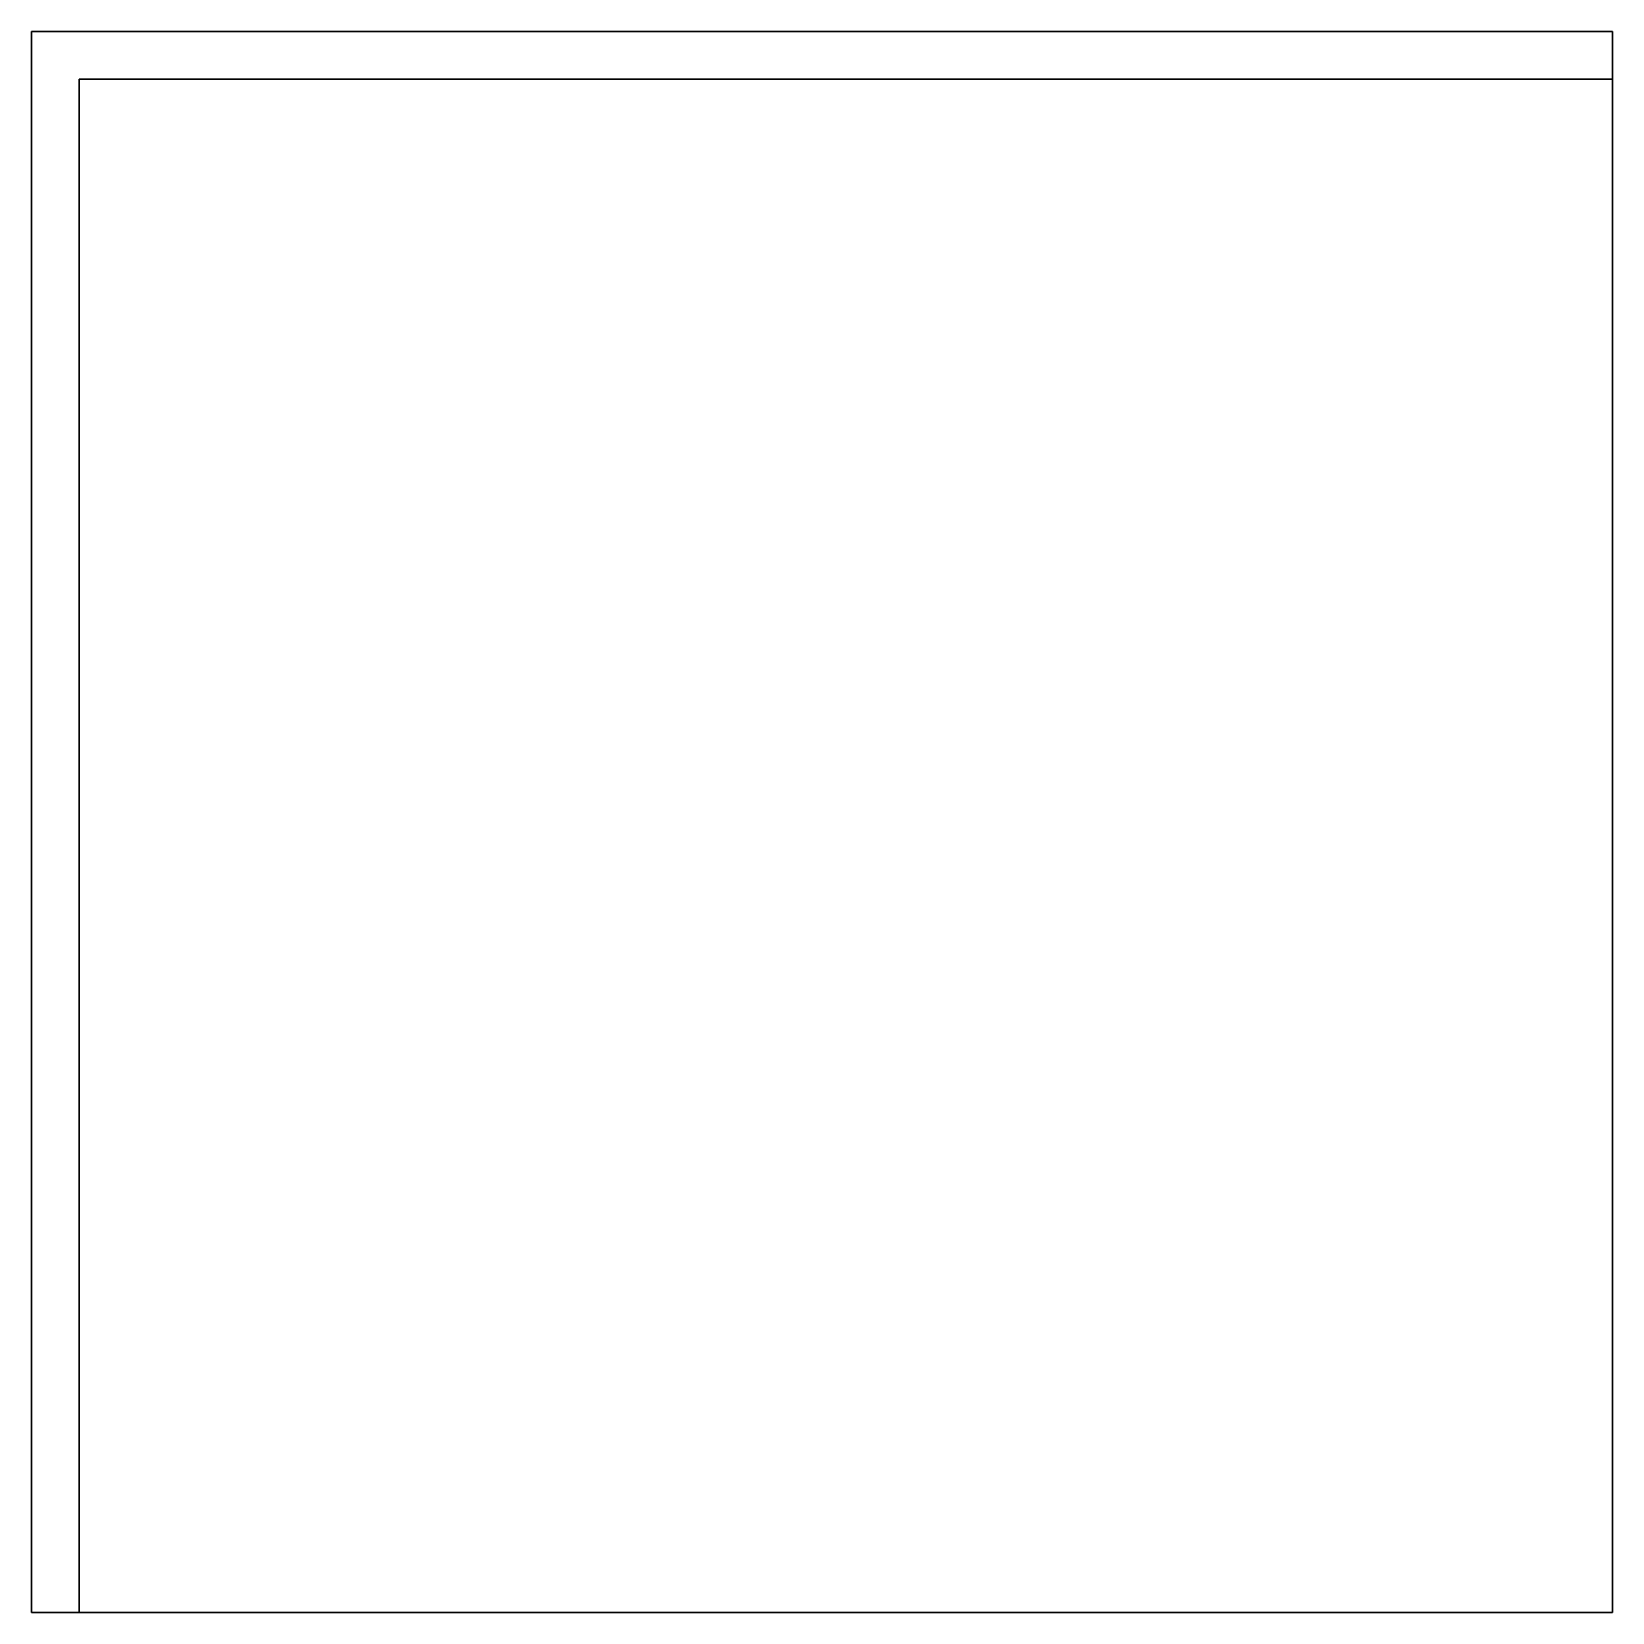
# Model space of a CAD drawing. Extents: x 0 to 5000, y -5000 to 0.
import ezdxf

# ---------------------------------------------------------------- set-up
doc = ezdxf.new("R2010")
doc.units = 0
for name, color, linetype in [('LAYER0', 7, 'CONTINUOUS'), ('LAYER1', 7, 'CONTINUOUS'), ('LAYER10', 7, 'CONTINUOUS'), ('LAYER11', 7, 'CONTINUOUS'), ('LAYER12', 7, 'CONTINUOUS'), ('LAYER13', 7, 'CONTINUOUS'), ('LAYER2', 7, 'CONTINUOUS'), ('LAYER3', 7, 'CONTINUOUS'), ('LAYER4', 7, 'CONTINUOUS'), ('LAYER5', 7, 'CONTINUOUS'), ('LAYER6', 7, 'CONTINUOUS'), ('LAYER7', 7, 'CONTINUOUS'), ('LAYER8', 7, 'CONTINUOUS'), ('LAYER9', 7, 'CONTINUOUS')]:
    doc.layers.add(name, color=color, linetype=linetype)

msp = doc.modelspace()

# ---------------------------------------------------------------- linework, layer by layer
at = {"layer": 'LAYER0', "invisible_edges": 1}
for points in [[(5000, 0), (0, -5000), (0, 0), (5000, 0)], [(0, -5000), (5000, 0), (5000, -5000), (0, -5000)]]:
    msp.add_3dface(points, dxfattribs=at)
at = {"layer": 'LAYER1', "invisible_edges": 1}
for points in [[(5000, -5000, 5), (0, -5000), (5000, -5000), (5000, -5000, 5)], [(0, -5000), (5000, -5000, 5), (0, -5000, 5), (0, -5000)]]:
    msp.add_3dface(points, dxfattribs=at)
at = {"layer": 'LAYER10', "invisible_edges": 1}
for points in [[(0, 0, 2605), (5000, 0, 5), (0, 0, 5), (0, 0, 2605)], [(5000, 0, 5), (0, 0, 2605), (5000, 0, 2605), (5000, 0, 5)]]:
    msp.add_3dface(points, dxfattribs=at)
at = {"layer": 'LAYER11', "invisible_edges": 1}
for points in [[(0, 0, 2605), (0, -5000, 5), (0, -5000, 2605), (0, 0, 2605)], [(0, -5000, 5), (0, 0, 2605), (0, 0, 5), (0, -5000, 5)]]:
    msp.add_3dface(points, dxfattribs=at)
at = {"layer": 'LAYER12', "invisible_edges": 1}
for points in [[(150, -5000, 2605), (0, -5000, 5), (150, -5000, 5), (150, -5000, 2605)], [(0, -5000, 5), (150, -5000, 2605), (0, -5000, 2605), (0, -5000, 5)]]:
    msp.add_3dface(points, dxfattribs=at)
at = {"layer": 'LAYER13'}
for points, invisible_edges in [([(150, -5000, 2605), (0, 0, 2605), (0, -5000, 2605), (150, -5000, 2605)], 1), ([(0, 0, 2605), (150, -5000, 2605), (150, -150, 2605), (0, 0, 2605)], 5), ([(0, 0, 2605), (150, -150, 2605), (5000, 0, 2605), (0, 0, 2605)], 3), ([(5000, 0, 2605), (150, -150, 2605), (5000, -150, 2605), (5000, 0, 2605)], 1)]:
    msp.add_3dface(points, dxfattribs=dict(at, invisible_edges=invisible_edges))
at = {"layer": 'LAYER2', "invisible_edges": 1}
for points in [[(5000, 0), (5000, -5000, 5), (5000, -5000), (5000, 0)], [(5000, -5000, 5), (5000, 0), (5000, 0, 5), (5000, -5000, 5)]]:
    msp.add_3dface(points, dxfattribs=at)
at = {"layer": 'LAYER3', "invisible_edges": 1}
for points in [[(0, 0, 5), (5000, 0), (0, 0), (0, 0, 5)], [(5000, 0), (0, 0, 5), (5000, 0, 5), (5000, 0)]]:
    msp.add_3dface(points, dxfattribs=at)
at = {"layer": 'LAYER4', "invisible_edges": 1}
for points in [[(0, 0, 5), (0, -5000), (0, -5000, 5), (0, 0, 5)], [(0, -5000), (0, 0, 5), (0, 0), (0, -5000)]]:
    msp.add_3dface(points, dxfattribs=at)
at = {"layer": 'LAYER5', "invisible_edges": 1}
for points in [[(5000, -5000, 5), (0, 0, 5), (0, -5000, 5), (5000, -5000, 5)], [(0, 0, 5), (5000, -5000, 5), (5000, 0, 5), (0, 0, 5)]]:
    msp.add_3dface(points, dxfattribs=at)
at = {"layer": 'LAYER6'}
for points, invisible_edges in [([(0, 0, 5), (150, -150, 5), (0, -5000, 5), (0, 0, 5)], 3), ([(150, -150, 5), (0, 0, 5), (5000, 0, 5), (150, -150, 5)], 5), ([(150, -150, 5), (5000, 0, 5), (5000, -150, 5), (150, -150, 5)], 1), ([(150, -5000, 5), (0, -5000, 5), (150, -150, 5), (150, -5000, 5)], 2)]:
    msp.add_3dface(points, dxfattribs=dict(at, invisible_edges=invisible_edges))
at = {"layer": 'LAYER7', "invisible_edges": 1}
for points in [[(150, -150, 5), (150, -5000, 2605), (150, -5000, 5), (150, -150, 5)], [(150, -5000, 2605), (150, -150, 5), (150, -150, 2605), (150, -5000, 2605)]]:
    msp.add_3dface(points, dxfattribs=at)
at = {"layer": 'LAYER8', "invisible_edges": 1}
for points in [[(5000, -150, 2605), (150, -150, 5), (5000, -150, 5), (5000, -150, 2605)], [(150, -150, 5), (5000, -150, 2605), (150, -150, 2605), (150, -150, 5)]]:
    msp.add_3dface(points, dxfattribs=at)
at = {"layer": 'LAYER9', "invisible_edges": 1}
for points in [[(5000, 0, 5), (5000, -150, 2605), (5000, -150, 5), (5000, 0, 5)], [(5000, -150, 2605), (5000, 0, 5), (5000, 0, 2605), (5000, -150, 2605)]]:
    msp.add_3dface(points, dxfattribs=at)

doc.saveas('drawing.dxf')
